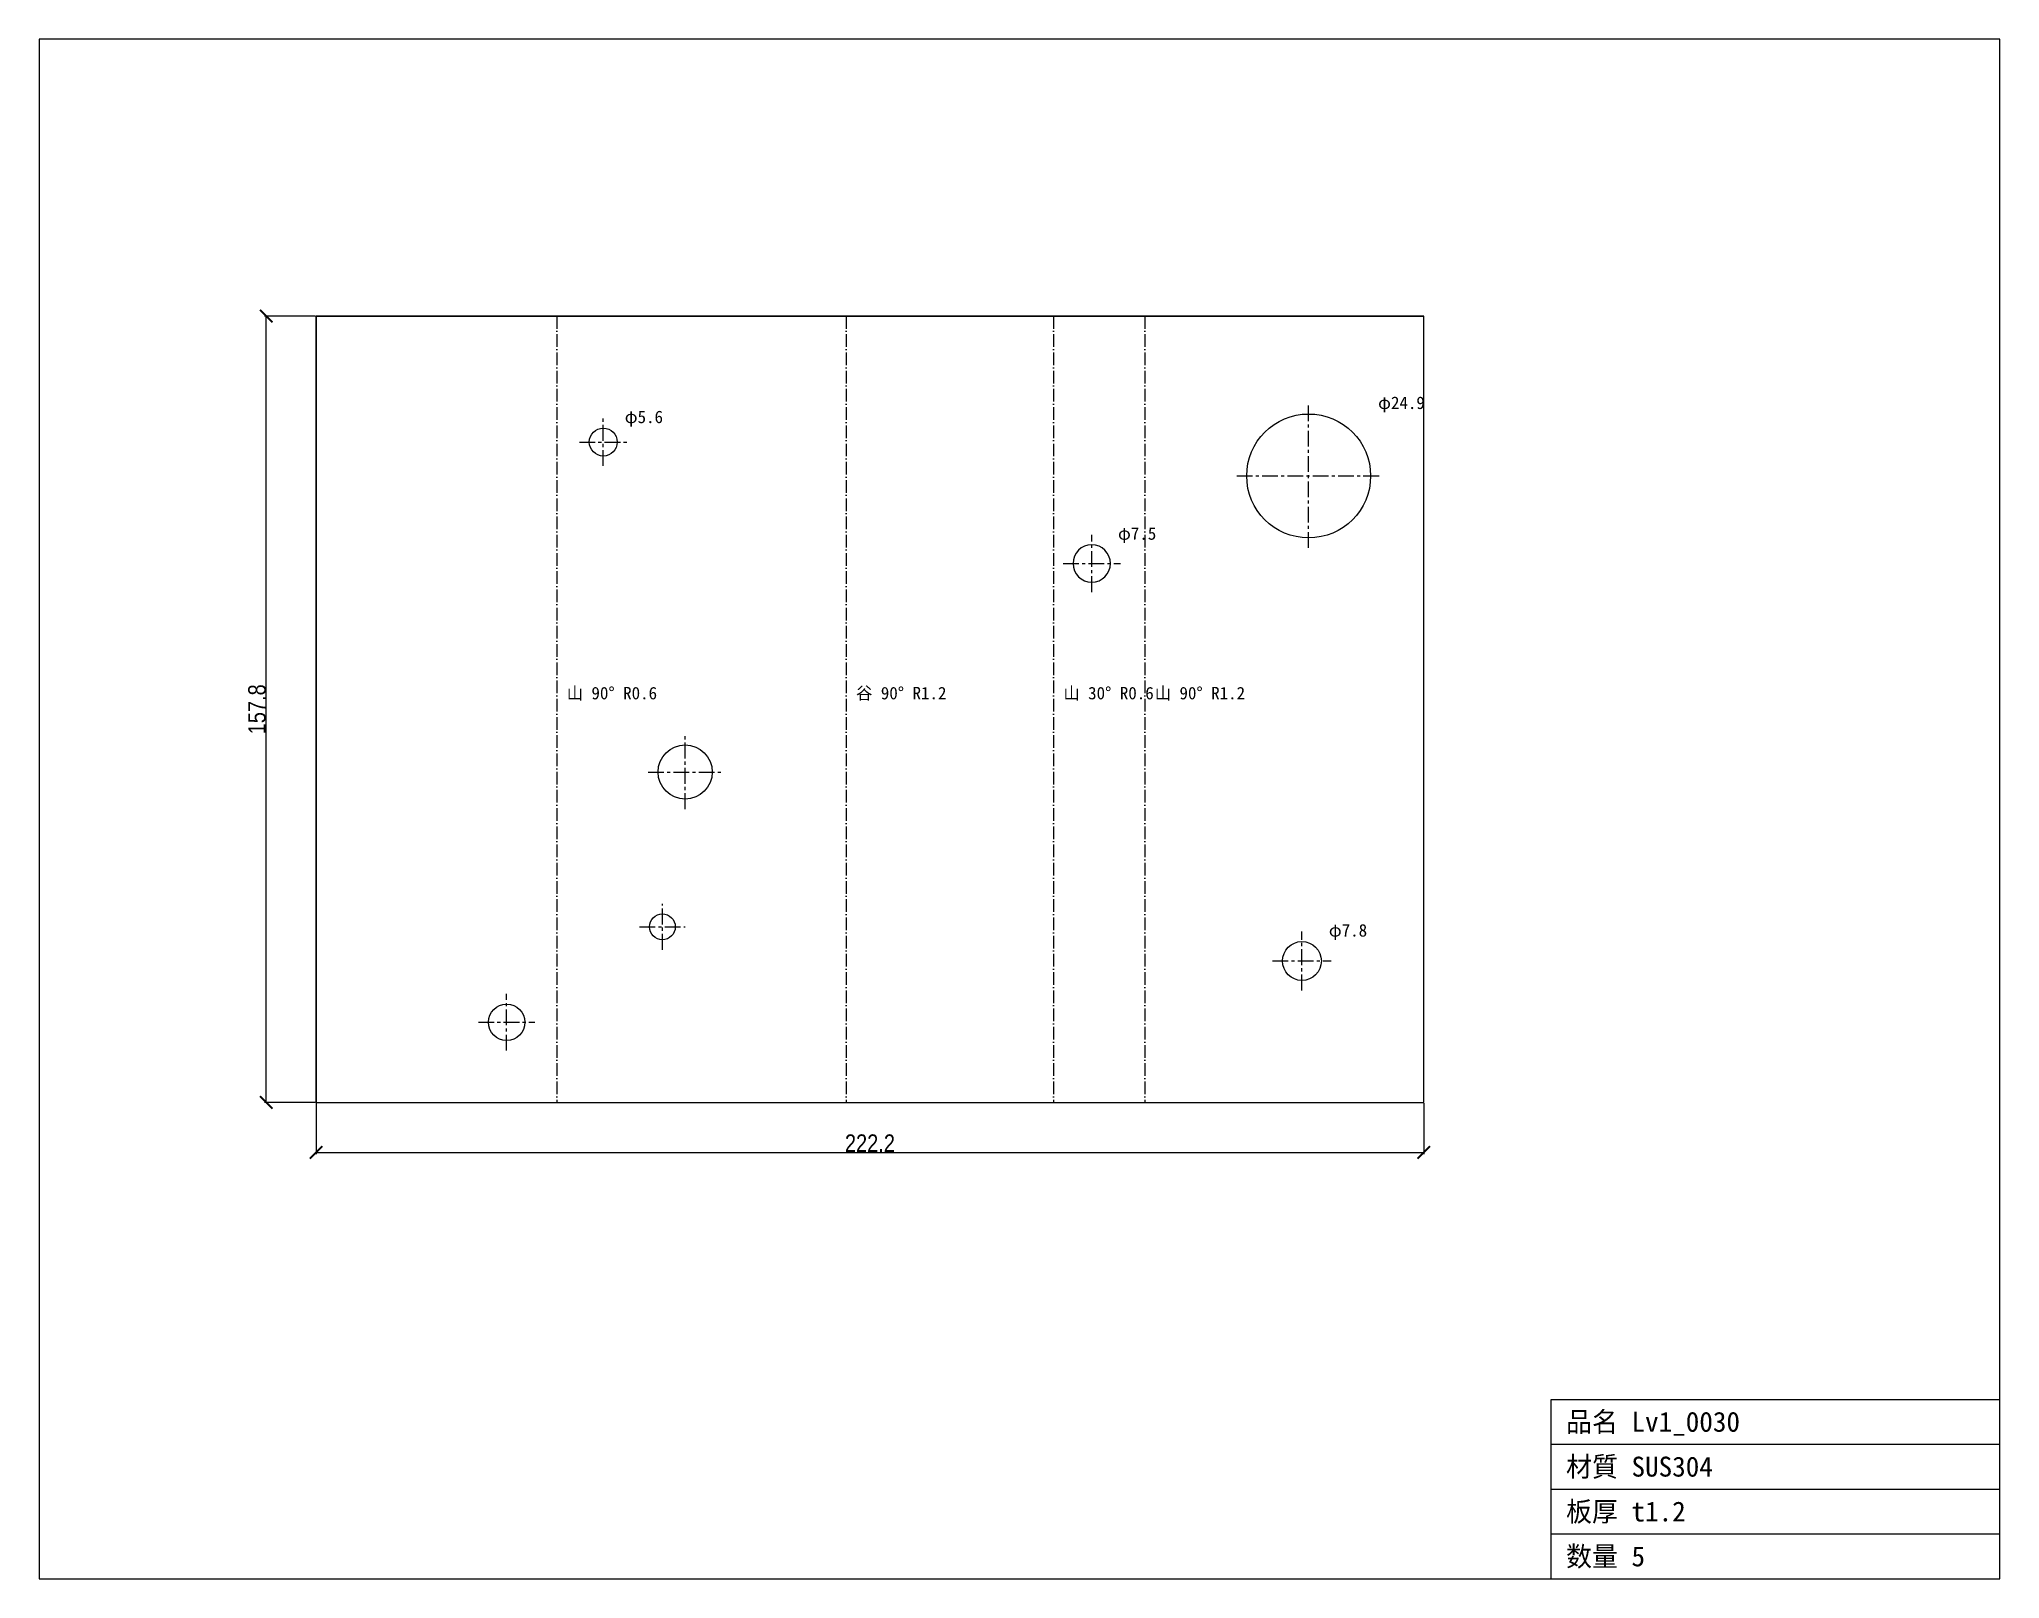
# Model space of a CAD drawing. Header units: millimetres. Extents: x -56 to 338, y -96 to 213.
import ezdxf

# ---------------------------------------------------------------- set-up
doc = ezdxf.new("R2010")
doc.units = ezdxf.units.MM
doc.linetypes.add('CENTER', pattern=[5.08, 3.175, -0.635, 0.635, -0.635])
doc.linetypes.add('DASHDOT', pattern=[3.556, 2.54, -0.508, 0, -0.508])
doc.styles.add('OpenSansCondensed-Light', font='OpenSansCondensed-Light.ttf')
doc.dimstyles.new('EZDXF', dxfattribs={"dimtxt": 0.25, "dimasz": 0.175, "dimexe": 0.375, "dimexo": 0.125, "dimgap": 0.1, "dimtad": 1, "dimlfac": 100, "dimzin": 12, "dimdsep": 46, "dimtxsty": 'OpenSansCondensed-Light', "dimblk": 'ARCHTICK', "dimcen": 2.5, "dimazin": 3, "dimtfac": 0.5, "dimtmove": 2, "dimatfit": 3})

# ---------------------------------------------------------------- blocks, each defined once
blk = doc.blocks.new('HOLE_D7_80')
blk.add_circle((0, 0), 3.9)
blk = doc.blocks.new('HOLE_D7_35')
blk.add_circle((0, 0), 3.67)
blk = doc.blocks.new('HOLE_D5_18')
blk.add_circle((0, 0), 2.59)
blk = doc.blocks.new('HOLE_D10_87')
blk.add_circle((0, 0), 5.43)
blk = doc.blocks.new('HOLE_D24_86')
blk.add_circle((0, 0), 12.43)
blk = doc.blocks.new('_ARCHTICK')
at = {"color": 0, "linetype": 'BYBLOCK', "const_width": 0.15}
blk.add_lwpolyline([(-0.5, -0.5), (0.5, 0.5)], dxfattribs=at)

msp = doc.modelspace()

# ---------------------------------------------------------------- linework, layer by layer
at = {"color": 7, "linetype": 'CONTINUOUS'}
for p, q in [((337.74, 213.31), (-55.55, 213.31)), ((-55.55, 213.31), (-55.55, -95.55)), ((337.74, -95.55), (337.74, 213.31)), ((222.19, 157.76), (0, 157.76)), ((0, 157.76), (222.19, 157.76)), ((0, 157.76), (0, 75.74)), ((0, 0), (0, 157.76)), ((222.19, 0), (222.19, 157.76)), ((0, 75.74), (0, 0)), ((0, 0), (222.2, 0)), ((247.74, -95.55), (247.74, -59.55)), ((247.74, -59.55), (337.74, -59.55)), ((247.74, -68.55), (337.74, -68.55)), ((247.74, -77.55), (337.74, -77.55)), ((247.74, -86.55), (337.74, -86.55)), ((-55.55, -95.55), (337.74, -95.55))]:
    msp.add_line(p, q, dxfattribs=at)
at = {"color": 1, "linetype": 'DASHDOT'}
for p, q in [((48.28, 157.76), (48.28, 0)), ((106.33, 157.76), (106.33, 0)), ((147.91, 157.76), (147.91, 0)), ((166.24, 157.76), (166.24, 0))]:
    msp.add_line(p, q, dxfattribs=at)
at = {"color": 1, "linetype": 'CENTER'}
for p, q in [((199.1, 111.26), (199.1, 140.12)), ((57.6, 127.69), (57.6, 137.29)), ((52.8, 132.49), (62.4, 132.49)), ((184.67, 125.69), (213.53, 125.69)), ((155.59, 102.38), (155.59, 113.89)), ((149.84, 108.13), (161.35, 108.13)), ((74.03, 58.86), (74.03, 73.73)), ((66.59, 66.29), (81.46, 66.29)), ((69.46, 30.65), (69.46, 39.83)), ((64.87, 35.24), (74.05, 35.24)), ((197.75, 22.49), (197.75, 34.29)), ((191.85, 28.39), (203.65, 28.39)), ((38.22, 10.42), (38.22, 21.77)), ((32.54, 16.09), (43.89, 16.09))]:
    msp.add_line(p, q, dxfattribs=at)
at = {"color": 7, "linetype": 'CONTINUOUS'}
for centre, radius in [((57.6, 132.49), 2.8), ((57.6, 132.49), 2.8), ((38.22, 16.09), 3.67)]:
    msp.add_circle(centre, radius, dxfattribs=at)
for start, end in [(0, 180), (180, 0)]:
    msp.add_arc((155.59, 108.13), 3.75, start, end, dxfattribs=at)

# ---------------------------------------------------------------- block references
for name, p in [('HOLE_D24_86', (199.1, 125.69)), ('HOLE_D10_87', (74.03, 66.29)), ('HOLE_D5_18', (69.46, 35.24)), ('HOLE_D7_80', (197.75, 28.39)), ('HOLE_D7_35', (38.22, 16.09))]:
    msp.add_blockref(name, p, dxfattribs=at)

# ---------------------------------------------------------------- texts
at = {"color": 2}
for s, height, p in [('φ24.9', 2.5, (213.03, 139.12)), ('φ5.6', 2.5, (61.9, 136.29)), ('φ7.5', 2.5, (160.85, 112.89)), ('山 90° R0.6', 2.5, (50.28, 80.88)), ('谷 90° R1.2', 2.5, (108.33, 80.88)), ('山 30° R0.6', 2.5, (149.91, 80.88)), ('山 90° R1.2', 2.5, (168.24, 80.88)), ('φ7.8', 2.5, (203.15, 33.29)), ('品名 Lv1_0030', 4, (250.74, -66.05)), ('材質 SUS304', 4, (250.74, -75.05)), ('板厚 t1.2', 4, (250.74, -84.05)), ('数量 5', 4, (250.74, -93.05))]:
    msp.add_text(s, height=height, dxfattribs=at).set_placement(p)

# ---------------------------------------------------------------- dimensions: what is measured, and where the dimension line sits
at = {"color": 8}
msp.add_linear_dim(base=(-10, 0), p1=(0, 0), p2=(0, 157.76), angle=90, dimstyle='EZDXF', override={"dimtxt": 3.5, "dimasz": 2.5, "dimdec": 1, "dimlfac": 1}, dxfattribs=at).render()
msp.add_linear_dim(base=(0, -10), p1=(0, 0), p2=(222.19, 0), dimstyle='EZDXF', override={"dimtxt": 3.5, "dimasz": 2.5, "dimdec": 1, "dimlfac": 1}, dxfattribs=at).render()

doc.saveas('drawing.dxf')
